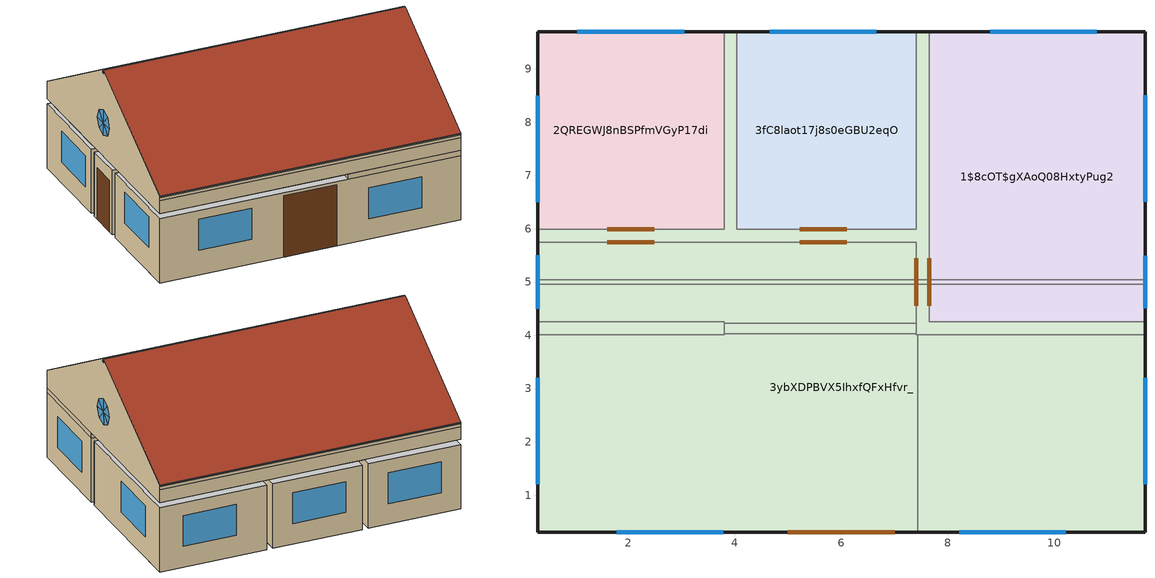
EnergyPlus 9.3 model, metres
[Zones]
3ybXDPBVX5IhxfQFxHfvr_
 floor to 1$8cOT$gXAoQ08HxtyPug2 (BS Interior Floor): 11.7,9.7 11.7,4.25 7.65,4.25 7.65,9.7 z2.7
 floor adiabatic (BS Interior Floor): 3.8,4.25 3.8,4.01 0.3,4.01 0.3,4.25 z2.7; 7.65,9.7 7.65,4.25 11.7,4.25 11.7,4.01 7.44,4.01 7.41,4.01 7.41,5.75 0.3,5.75 0.3,5.99 3.8,5.99 3.8,9.7 4.04,9.7 4.04,5.99 7.41,5.99 7.41,9.7 z2.7; 7.41,4.23 7.41,4.03 3.8,4.03 3.8,4.23 z2.7; 7.41,5.75 7.41,4.23 3.8,4.23 3.8,4.25 0.3,4.25 0.3,5.75 z2.7; 7.44,4.01 7.44,0.3 0.3,0.3 0.3,4.01 3.8,4.01 3.8,4.03 7.41,4.03 7.41,4.01 z2.7
 floor to 3fC8laot17j8s0eGBU2eqO (BS Interior Floor): 7.41,9.7 7.41,5.99 4.04,5.99 4.04,9.7 z2.7
 floor ground (BS Ground Floor): 11.7,4.01 11.7,0.3 0.3,0.3 0.3,4.01 3.8,4.01 3.8,4.25 0.3,4.25 0.3,5.75 7.41,5.75 7.41,4.01 z0
 floor to 2QREGWJ8nBSPfmVGyP17di (BS Interior Floor): 3.8,9.7 3.8,5.99 0.3,5.99 0.3,9.7 z2.7
 wall outside (BS Exterior Wall): 0.3,5.75 0.3,4.25 / 0.3,4.01 0.3,0.3 11.7,0.3 11.7,4.01 z0:2.5; 0.3,0.3 11.7,0.3 / 11.7,9.7 0.3,9.7 z3.31:3.36; 0.3,0.3 11.7,0.3 / 11.7,9.7 0.3,9.7 z2.7:3.2; 7.44,0.3 11.7,0.3 11.7,4.01 z2.5:2.7; 11.7,9.7 0.3,9.7 / 0.3,0.3 11.7,0.3 z3.36:3.37; 0.3,9.7,3.37 0.3,9.7,2.7 0.3,0.3,2.7 0.3,0.3,3.37 0.3,4.96,6.06 0.3,4.96,5.93 0.3,5.04,5.93 0.3,5.04,6.06; 11.7,0.3,3.37 11.7,0.3,2.7 11.7,9.7,2.7 11.7,9.7,3.37 11.7,5.04,6.06 11.7,5.04,5.93 11.7,4.96,5.93 11.7,4.96,6.06
 wall to 2QREGWJ8nBSPfmVGyP17di (BS Interior Wall): 3.8,5.75 0.3,5.75 z0:2.5
 wall adiabatic (BS Interior Wall): 11.7,4.01 7.44,4.01 7.44,0.3 z2.5:2.7; 7.41,4.03 3.8,4.03 / 3.8,4.23 7.41,4.23 z2.26:2.5; 11.7,9.7 0.3,9.7 / 0.3,0.3 11.7,0.3 z3.2:3.31; 7.65,4.01 7.41,4.01 / 4.04,5.75 3.8,5.75 / 0.3,4.25 3.8,4.25 / 3.8,4.01 0.3,4.01 z0:2.5; 11.7,4.96 0.3,4.96 / 0.3,5.04 11.7,5.04 z5.93:6.06; 7.41,4.01,2.5 7.41,4.01,0 7.41,4.25,0 7.41,4.25,2.5 7.41,4.23,2.5 7.41,4.23,2.26 7.41,4.03,2.26 7.41,4.03,2.5; 3.8,4.25,2.5 3.8,4.25,0 3.8,4.01,0 3.8,4.01,2.5 3.8,4.03,2.5 3.8,4.03,2.26 3.8,4.23,2.26 3.8,4.23,2.5
 wall to 1$8cOT$gXAoQ08HxtyPug2 (BS Interior Wall): 11.7,4.01 7.65,4.01 / 7.41,4.25 7.41,5.75 z0:2.5
 wall to 3fC8laot17j8s0eGBU2eqO (BS Interior Wall): 7.41,5.75 4.04,5.75 z0:2.5
 window (BS Exterior Window): 0.3,3.21 0.3,1.21 / 1.79,0.3 3.79,0.3 z0.95:2.15; 11.7,1.21 11.7,3.21 / 8.21,0.3 10.21,0.3 z0.8:2; 0.3,5,4 0.3,4.5,4 0.3,4.65,4.35; 0.3,5,4.5 0.3,5,4 0.3,4.65,4.35; 0.3,5.35,4.35 0.3,5,4 0.3,5,4.5; 0.3,5.35,4.35 0.3,5.5,4 0.3,5,4; 0.3,5.5,4 0.3,5.35,3.65 0.3,5,4; 0.3,5,4 0.3,5.35,3.65 0.3,5,3.5; 0.3,5,4 0.3,5,3.5 0.3,4.65,3.65; 0.3,5,4 0.3,4.65,3.65 0.3,4.5,4; 11.7,5.34,4.37 11.7,5,4 11.7,5.5,4.03; 11.7,4.98,4.5 11.7,5,4 11.7,5.33,4.37; 11.7,4.63,4.34 11.7,5,4 11.7,4.97,4.5; 11.7,4.63,4.33 11.7,4.5,3.98 11.7,5,4; 11.7,4.5,3.97 11.7,4.66,3.63 11.7,5,4; 11.7,5,4 11.7,4.67,3.63 11.7,5.02,3.5; 11.7,5,4 11.7,5.03,3.5 11.7,5.37,3.66; 11.7,5,4 11.7,5.37,3.67 11.7,5.5,4.02
 door (BS Door): 0.3,5.5 0.3,4.5 z0:2.01; 5,0.3 7,0.3 z0:2.38
 door inside (BS Door): 2.49,5.75 1.61,5.75 / 7.41,4.56 7.41,5.44 / 6.1,5.75 5.22,5.75 z0:2.01
 ceiling adiabatic (BS Ceiling): 6.04,5 6.04,5.01 6.04,5.02 5.96,5.02 5.96,5 z5.93; 6.74,5 6.74,5.02 6.66,5.02 6.66,5 z5.93; 7.44,0.3 7.44,4.01 7.41,4.01 7.41,4.03 3.8,4.03 3.8,4.01 0.3,4.01 0.3,0.3 z2.5; 5.34,5 5.34,5.02 5.26,5.02 5.26,5.01 5.26,5 z5.93; 6.04,5.02 6.04,5.04 5.96,5.04 5.96,5.02 z5.93; 1.84,4.98 1.84,5 1.76,5 1.76,4.98 z5.93; 10.24,5 10.24,5.02 10.16,5.02 10.16,5 z5.93; 3.16,5 3.16,5.04 2.54,5.04 2.54,5 z5.93; 8.14,5.02 8.14,5.04 8.06,5.04 8.06,5.02 z5.93; 10.24,4.96 10.24,4.98 10.16,4.98 10.16,4.96 z5.93; 10.16,4.96 10.16,5 9.54,5 9.54,4.96 z5.93; 1.76,4.96 1.76,5 1.14,5 1.14,4.96 z5.93; 11.64,4.98 11.64,4.99 11.64,5 11.56,5 11.56,4.98 z5.93; 10.94,5 10.94,5.02 10.86,5.02 10.86,5 z5.93; 0.36,4.96 0.36,4.98 0.36,4.99 0.36,5 0.3,5 0.3,4.96 z5.93; 5.26,4.96 5.26,4.98 5.26,4.99 5.26,5 4.64,5 4.64,4.96 z5.93; 7.41,4.23 7.41,5.75 0.3,5.75 0.3,4.25 3.8,4.25 3.8,4.23 z2.5; 3.94,5.02 3.94,5.04 3.86,5.04 3.86,5.02 z5.93; 3.24,5 3.24,5.02 3.16,5.02 3.16,5 z5.93; 10.24,5.02 10.24,5.04 10.16,5.04 10.16,5.02 z5.93; 0.44,5 0.44,5.02 0.36,5.02 0.36,5.01 0.36,5 z5.93; 4.64,5 4.64,5.02 4.56,5.02 4.56,5 z5.93; 7.44,5 7.44,5.02 7.36,5.02 7.36,5 z5.93; 8.84,4.96 8.84,4.98 8.76,4.98 8.76,4.96 z5.93; 4.56,4.96 4.56,5 3.94,5 3.94,4.96 z5.93; 8.84,5 8.84,5.02 8.76,5.02 8.76,5 z5.93; 1.14,4.96 1.14,4.98 1.06,4.98 1.06,4.96 z5.93; 8.76,4.96 8.76,5 8.14,5 8.14,4.96 z5.93; 1.14,5 1.14,5.02 1.06,5.02 1.06,5 z5.93; 8.84,5.02 8.84,5.04 8.76,5.04 8.76,5.02 z5.93; 4.64,4.98 4.64,5 4.56,5 4.56,4.98 z5.93; 8.14,5 8.14,5.02 8.06,5.02 8.06,5 z5.93; 11.64,5 11.64,5.01 11.64,5.02 11.56,5.02 11.56,5 z5.93; 6.74,5.02 6.74,5.04 6.66,5.04 6.66,5.02 z5.93; 7.41,4.03 7.41,4.23 3.8,4.23 3.8,4.03 z2.26; 9.54,5.02 9.54,5.04 9.46,5.04 9.46,5.02 z5.93; 8.84,4.98 8.84,5 8.76,5 8.76,4.98 z5.93; 8.76,5 8.76,5.04 8.14,5.04 8.14,5 z5.93; 1.14,5.02 1.14,5.04 1.06,5.04 1.06,5.02 z5.93; 2.46,4.96 2.46,5 1.84,5 1.84,4.96 z5.93; 3.16,4.96 3.16,5 2.54,5 2.54,4.96 z5.93; 3.94,4.96 3.94,4.98 3.86,4.98 3.86,4.96 z5.93; 6.04,4.98 6.04,4.99 6.04,5 5.96,5 5.96,4.98 z5.93; 2.54,4.98 2.54,5 2.46,5 2.46,4.98 z5.93; 7.44,4.98 7.44,5 7.36,5 7.36,4.98 z5.93; 6.74,4.96 6.74,4.98 6.66,4.98 6.66,4.96 z5.93; 8.06,5 8.06,5.04 7.44,5.04 7.44,5 z5.93; 5.34,4.96 5.34,4.98 5.26,4.98 5.26,4.96 z5.93; 1.84,4.96 1.84,4.98 1.76,4.98 1.76,4.96 z5.93; 6.66,5 6.66,5.04 6.04,5.04 6.04,5.02 6.04,5.01 6.04,5 z5.93; 5.96,5 5.96,5.04 5.34,5.04 5.34,5 z5.93; 3.94,4.98 3.94,5 3.86,5 3.86,4.98 z5.93; 4.64,4.96 4.64,4.98 4.56,4.98 4.56,4.96 z5.93; 5.96,4.96 5.96,5 5.34,5 5.34,4.96 z5.93; 1.06,5 1.06,5.04 0.44,5.04 0.44,5 z5.93; 2.54,5 2.54,5.02 2.46,5.02 2.46,5 z5.93; 6.74,4.98 6.74,5 6.66,5 6.66,4.98 z5.93; 10.94,4.96 10.94,4.98 10.86,4.98 10.86,4.96 z5.93; 1.76,5 1.76,5.04 1.14,5.04 1.14,5 z5.93; 0.44,4.96 0.44,4.98 0.36,4.98 0.36,4.96 z5.93; 11.56,5 11.56,5.04 10.94,5.04 10.94,5 z5.93; 7.36,4.96 7.36,5 6.74,5 6.74,4.96 z5.93; 3.94,5 3.94,5.02 3.86,5.02 3.86,5 z5.93; 4.64,5.02 4.64,5.04 4.56,5.04 4.56,5.02 z5.93; 3.24,4.96 3.24,4.98 3.16,4.98 3.16,4.96 z5.93; 6.66,4.96 6.66,5 6.04,5 6.04,4.99 6.04,4.98 6.04,4.96 z5.93; 0.36,5 0.36,5.01 0.36,5.02 0.36,5.04 0.3,5.04 0.3,5 z5.93; 10.86,4.96 10.86,5 10.24,5 10.24,4.96 z5.93; 4.56,5 4.56,5.04 3.94,5.04 3.94,5 z5.93; 11.56,4.96 11.56,5 10.94,5 10.94,4.96 z5.93; 11.64,5.02 11.64,5.04 11.56,5.04 11.56,5.02 z5.93; 3.24,5.02 3.24,5.04 3.16,5.04 3.16,5.02 z5.93; 11.7,4.96 11.7,5 11.64,5 11.64,4.99 11.64,4.98 11.64,4.96 z5.93; 10.94,5.02 10.94,5.04 10.86,5.04 10.86,5.02 z5.93; 1.84,5.02 1.84,5.04 1.76,5.04 1.76,5.02 z5.93; 8.14,4.96 8.14,4.98 8.06,4.98 8.06,4.96 z5.93; 2.54,5.02 2.54,5.04 2.46,5.04 2.46,5.02 z5.93; 3.86,5 3.86,5.04 3.24,5.04 3.24,5 z5.93; 11.64,4.96 11.64,4.98 11.56,4.98 11.56,4.96 z5.93; 11.7,5 11.7,5.04 11.64,5.04 11.64,5.02 11.64,5.01 11.64,5 z5.93; 5.34,4.98 5.34,5 5.26,5 5.26,4.99 5.26,4.98 z5.93; 2.54,4.96 2.54,4.98 2.46,4.98 2.46,4.96 z5.93; 0.44,5.02 0.44,5.04 0.36,5.04 0.36,5.02 z5.93; 3.24,4.98 3.24,5 3.16,5 3.16,4.98 z5.93; 3.86,4.96 3.86,5 3.24,5 3.24,4.96 z5.93; 9.54,5 9.54,5.02 9.46,5.02 9.46,5.01 9.46,5 z5.93; 10.94,4.98 10.94,5 10.86,5 10.86,4.98 z5.93; 2.46,5 2.46,5.04 1.84,5.04 1.84,5 z5.93; 9.46,5 9.46,5.01 9.46,5.02 9.46,5.04 8.84,5.04 8.84,5 z5.93; 6.04,4.96 6.04,4.98 5.96,4.98 5.96,4.96 z5.93; 9.46,4.96 9.46,4.98 9.46,4.99 9.46,5 8.84,5 8.84,4.96 z5.93; 10.86,5 10.86,5.04 10.24,5.04 10.24,5 z5.93; 9.54,4.98 9.54,5 9.46,5 9.46,4.99 9.46,4.98 z5.93; 7.44,4.96 7.44,4.98 7.36,4.98 7.36,4.96 z5.93; 10.16,5 10.16,5.04 9.54,5.04 9.54,5 z5.93; 7.36,5 7.36,5.04 6.74,5.04 6.74,5 z5.93; 5.26,5 5.26,5.01 5.26,5.02 5.26,5.04 4.64,5.04 4.64,5 z5.93; 7.44,5.02 7.44,5.04 7.36,5.04 7.36,5.02 z5.93; 8.14,4.98 8.14,5 8.06,5 8.06,4.98 z5.93; 10.24,4.98 10.24,5 10.16,5 10.16,4.98 z5.93; 9.54,4.96 9.54,4.98 9.46,4.98 9.46,4.96 z5.93; 8.06,4.96 8.06,5 7.44,5 7.44,4.96 z5.93; 1.84,5 1.84,5.02 1.76,5.02 1.76,5 z5.93; 1.14,4.98 1.14,5 1.06,5 1.06,4.98 z5.93; 5.34,5.02 5.34,5.04 5.26,5.04 5.26,5.02 z5.93; 1.06,4.96 1.06,5 0.44,5 0.44,4.96 z5.93; 0.44,4.98 0.44,5 0.36,5 0.36,4.99 0.36,4.98 z5.93
 roof outside (BS Flat Roof): 11.7,5.04,6.06 11.7,9.7,3.37 0.3,9.7,3.37 0.3,5.04,6.06; 0.3,4.96,6.06 0.3,0.3,3.37 11.7,0.3,3.37 11.7,4.96,6.06
3fC8laot17j8s0eGBU2eqO
 floor ground (BS Ground Floor): 7.41,9.7 7.41,5.99 4.04,5.99 4.04,9.7 z0
 wall outside (BS Exterior Wall): 7.41,9.7 4.04,9.7 z0:2.5
 wall to 1$8cOT$gXAoQ08HxtyPug2 (BS Interior Wall): 7.41,5.99 7.41,9.7 z0:2.5
 wall to 2QREGWJ8nBSPfmVGyP17di (BS Interior Wall): 4.04,9.7 4.04,5.99 z0:2.5
 window (BS Exterior Window): 6.66,9.7 4.66,9.7 z0.8:2
 door inside (BS Door): 5.22,5.99 6.1,5.99 z0:2.01
2QREGWJ8nBSPfmVGyP17di
 floor ground (BS Ground Floor): 3.8,9.7 3.8,5.99 0.3,5.99 0.3,9.7 z0
 wall outside (BS Exterior Wall): 3.8,9.7 0.3,9.7 0.3,5.99 z0:2.5
 window (BS Exterior Window): 0.3,8.49 0.3,6.5 / 3.05,9.7 1.05,9.7 z0.8:2
 door inside (BS Door): 1.61,5.99 2.49,5.99 z0:2.01
1$8cOT$gXAoQ08HxtyPug2
 floor ground (BS Ground Floor): 11.7,9.7 11.7,4.25 7.65,4.25 7.65,9.7 z0
 wall outside (BS Exterior Wall): 11.7,4.25 11.7,9.7 7.65,9.7 z0:2.5
 wall adiabatic (BS Interior Wall): 7.65,5.99 7.65,5.75 z0:2.5
 window (BS Exterior Window): 10.79,9.7 8.79,9.7 / 11.7,6.5 11.7,8.5 z0.8:2
 door inside (BS Door): 7.65,5.44 7.65,4.56 z0:2.01
[Building]
None: Loads convergence tolerance value=0.04; Maximum number of warmup days=25; Minimum number of warmup days=6; North axis=0; Solar distribution=FullInteriorAndExterior; Temperature convergence tolerance value=0.4; Terrain=Suburbs
[Site:Location]
DENVER_STAPLETON_CO_USA_WMO_724690: Elevation=1611; Latitude=39.77; Longitude=-104.87; Time zone=-7
[SizingPeriod:DesignDay] Barometric pressure=83411; Day of month=21; Daylight saving time indicator=No; Humidity condition type=WetBulb; Rain indicator=No; Snow indicator=No; Solar model indicator=ASHRAEClearSky
Name | Daily dry bulb temperature range | Day type | Maximum dry bulb temperature | Month | Sky clearness | Wetbulb or dewpoint at maximum dry bulb | Wind direction | Wind speed
DENVER_STAPLETON Ann Clg .4% Condns DB=>MWB | 15.2 | SummerDesignDay | 34.1 | 7 | 1 | 15.8 | 120 | 4
DENVER_STAPLETON Ann Htg 99.6% Condns DB | 0 | WinterDesignDay | -20 | 12 | 0 | -20 | 180 | 2.3
[Construction]
BS Ceiling: cement_floating_screed_2_bottom, EPS_040_15, concrete_CEM_II_BS325R_wz05
BS Door: hardwood
BS Exterior Wall: EPS_040_15, concrete_CEM_II_BS325R_wz05
BS Exterior Window: Glas1995_2015AluoderStahlfensterWaermeschutzverglasungzweifach
BS Flat Roof: gravel_single_granular, foam_glass_board_130, concrete_CEM_II_BS325R_wz05
BS Ground Floor; BS Interior Floor: concrete_CEM_II_BS325R_wz05, EPS_040_15, cement_floating_screed_2_bottom
BS Interior Wall: lime_plaster, vertical_core_brick_700, lime_plaster
[Material] Roughness=MediumRough; Solar absorptance=0.7; Thermal absorptance=0.9; Visible absorptance=0.7
Name | Conductivity | Density | Specific heat | Thickness
EPS_040_15 | 0.04 | 15 | 1500 | 0.07
cement_floating_screed_2_bottom | 1.4 | 1990 | 1000 | 0.04
concrete_CEM_II_BS325R_wz05 | 2.1 | 2420 | 1000 | 0.175
foam_glass_board_130 | 0.065 | 130 | 840 | 0.12
gravel_single_granular | 0.814 | 1500 | 840 | 0.03
hardwood | 0.13 | 650 | 1500 | 0.04
lime_plaster | 0.7 | 1600 | 850 | 0.01
vertical_core_brick_700 | 0.13 | 695 | 850 | 0.15
[WindowMaterial:SimpleGlazingSystem]
Glas1995_2015AluoderStahlfensterWaermeschutzverglasungzweifach: Solar heat gain coefficient=0.65; U factor=1.24754
[ElectricEquipment] Design level calculation method=Watts/Area; End use subcategory=General; Fraction latent=0; Fraction lost=0; Fraction radiant=0; Schedule=Schedule Equipment Single office; Watts per zone floor area=7
Name | Zone or zonelist
1$8cOT$gXAoQ08HxtyPug2 | 1$8cOT$gXAoQ08HxtyPug2
2QREGWJ8nBSPfmVGyP17di | 2QREGWJ8nBSPfmVGyP17di
3fC8laot17j8s0eGBU2eqO | 3fC8laot17j8s0eGBU2eqO
3ybXDPBVX5IhxfQFxHfvr_ | 3ybXDPBVX5IhxfQFxHfvr_
[Lights] Design level calculation method=Watts/Area; End use subcategory=General; Fraction radiant=0.42; Fraction replaceable=1; Fraction visible=0.18; Return air fraction=0; Return air fraction calculated from plenum temperature=No; Return air fraction function of plenum temperature coefficient 1=0; Return air fraction function of plenum temperature coefficient 2=0; Schedule=Schedule Lighting Single office; Watts per zone floor area=15.9
Name | Zone or zonelist
1$8cOT$gXAoQ08HxtyPug2 | 1$8cOT$gXAoQ08HxtyPug2
2QREGWJ8nBSPfmVGyP17di | 2QREGWJ8nBSPfmVGyP17di
3fC8laot17j8s0eGBU2eqO | 3fC8laot17j8s0eGBU2eqO
3ybXDPBVX5IhxfQFxHfvr_ | 3ybXDPBVX5IhxfQFxHfvr_
[People] Activity level schedule=Schedule Activity 70; Carbon dioxide generation rate=3.82e-08; Clothing insulation calculation method=ClothingInsulationSchedule; Enable ashrae 55 comfort warnings=No; Fraction radiant=0.5; Mean radiant temperature calculation type=ZoneAveraged; Number of people calculation method=People/Area; Number of people schedule=Schedule People Single office; People per zone floor area=0.0714286; Sensible heat fraction=Autocalculate
Name | Zone or zonelist
1$8cOT$gXAoQ08HxtyPug2 | 1$8cOT$gXAoQ08HxtyPug2
2QREGWJ8nBSPfmVGyP17di | 2QREGWJ8nBSPfmVGyP17di
3fC8laot17j8s0eGBU2eqO | 3fC8laot17j8s0eGBU2eqO
3ybXDPBVX5IhxfQFxHfvr_ | 3ybXDPBVX5IhxfQFxHfvr_
[ThermostatSetpoint:DualSetpoint]
STATS Single office Dual SP Control: Cooling setpoint temperature schedule=Schedule Cooling Single office; Heating setpoint temperature schedule=Schedule Heating Single office
[Zone] Ceiling height=Autocalculate; Floor area=Autocalculate; Multiplier=1; Part of total floor area=Yes; Type=1
Name | Volume
1$8cOT$gXAoQ08HxtyPug2 | 55.1812
2QREGWJ8nBSPfmVGyP17di | 32.4625
3fC8laot17j8s0eGBU2eqO | 31.2567
3ybXDPBVX5IhxfQFxHfvr_ | 354.948
[ZoneControl:Thermostat] Control 1=STATS Single office Dual SP Control; Control type schedule=HVACTemplate-Always 4
Name | Zone or zonelist
1$8cOT$gXAoQ08HxtyPug2 Thermostat | 1$8cOT$gXAoQ08HxtyPug2
2QREGWJ8nBSPfmVGyP17di Thermostat | 2QREGWJ8nBSPfmVGyP17di
3fC8laot17j8s0eGBU2eqO Thermostat | 3fC8laot17j8s0eGBU2eqO
3ybXDPBVX5IhxfQFxHfvr_ Thermostat | 3ybXDPBVX5IhxfQFxHfvr_
[Zone equipment]
1$8cOT$gXAoQ08HxtyPug2: 1$8cOT$gXAoQ08HxtyPug2 Ideal Loads Air System
2QREGWJ8nBSPfmVGyP17di: 2QREGWJ8nBSPfmVGyP17di Ideal Loads Air System
3fC8laot17j8s0eGBU2eqO: 3fC8laot17j8s0eGBU2eqO Ideal Loads Air System
3ybXDPBVX5IhxfQFxHfvr_: 3ybXDPBVX5IhxfQFxHfvr_ Ideal Loads Air System
[ZoneHVAC:IdealLoadsAirSystem] Cooling availability schedule=On; Cooling limit=NoLimit; Cooling sensible heat ratio=0.7; Dehumidification control type=ConstantSensibleHeatRatio; Demand controlled ventilation type=None; Heat recovery type=None; Heating availability schedule=On; Heating limit=NoLimit; Humidification control type=None; Latent heat recovery effectiveness=0.65; Maximum heating supply air humidity ratio=0.0156; Maximum heating supply air temperature=50; Minimum cooling supply air humidity ratio=0.0077; Minimum cooling supply air temperature=13; Outdoor air economizer type=NoEconomizer; Sensible heat recovery effectiveness=0.7
1$8cOT$gXAoQ08HxtyPug2 Ideal Loads Air System; 2QREGWJ8nBSPfmVGyP17di Ideal Loads Air System; 3fC8laot17j8s0eGBU2eqO Ideal Loads Air System; 3ybXDPBVX5IhxfQFxHfvr_ Ideal Loads Air System
[ZoneInfiltration:DesignFlowRate] Air changes per hour=0.2; Constant term coefficient=1; Design flow rate calculation method=AirChanges/Hour; Schedule=Continuous; Temperature term coefficient=0; Velocity squared term coefficient=0; Velocity term coefficient=0
Name | Zone or zonelist
1$8cOT$gXAoQ08HxtyPug2 | 1$8cOT$gXAoQ08HxtyPug2
2QREGWJ8nBSPfmVGyP17di | 2QREGWJ8nBSPfmVGyP17di
3fC8laot17j8s0eGBU2eqO | 3fC8laot17j8s0eGBU2eqO
3ybXDPBVX5IhxfQFxHfvr_ | 3ybXDPBVX5IhxfQFxHfvr_
[Schedule:Compact]
Continuous; On: Through: 12/31, For: AllDays, Until: 24:00, 1
HVACTemplate-Always 4: Through: 12/31, For: AllDays, Until: 24:00, 4
Schedule Activity 70: Through: 12/31, For: Alldays, Until: 24:00, 70
[Schedule:Day:Hourly]
Schedule Cooling Single office: 25, 25, 25, 25, 25, 25, 25, 25, 25, 25, 25, 25, 25, 25, 25, 25, 25, 25, 25, 25, 25, 25, 25, 25
Schedule Equipment Single office: 0.1, 0.1, 0.1, 0.1, 0.1, 0.1, 0.1, 0.2, 0.4, 0.6, 0.8, 0.8, 0.4, 0.6, 0.8, 0.8, 0.4, 0.2, 0.1, 0.1, 0.1, 0.1, 0.1, 0.1
Schedule Heating Single office: 21, 21, 21, 21, 21, 21, 21, 21, 21, 21, 21, 21, 21, 21, 21, 21, 21, 21, 21, 21, 21, 21, 21, 21
Schedule Lighting Single office: 0, 0, 0, 0, 0, 0, 1, 1, 1, 1, 1, 1, 1, 1, 1, 1, 1, 1, 0, 0, 0, 0, 0, 0
Schedule People Single office: 0, 0, 0, 0, 0, 0, 0, 0.2, 0.4, 0.6, 0.8, 0.8, 0.4, 0.6, 0.8, 0.8, 0.4, 0.2, 0, 0, 0, 0, 0, 0
[Schedule:Week:Compact]
Schedule Cooling Single office: AllDays, Schedule Cooling Single office
Schedule Equipment Single office: AllDays, Schedule Equipment Single office
Schedule Heating Single office: AllDays, Schedule Heating Single office
Schedule Lighting Single office: AllDays, Schedule Lighting Single office
Schedule People Single office: AllDays, Schedule People Single office
[Schedule:Year]
Schedule Cooling Single office: Schedule Cooling Single office, 1, 1, 12, 31
Schedule Equipment Single office: Schedule Equipment Single office, 1, 1, 12, 31
Schedule Heating Single office: Schedule Heating Single office, 1, 1, 12, 31
Schedule Lighting Single office: Schedule Lighting Single office, 1, 1, 12, 31
Schedule People Single office: Schedule People Single office, 1, 1, 12, 31
